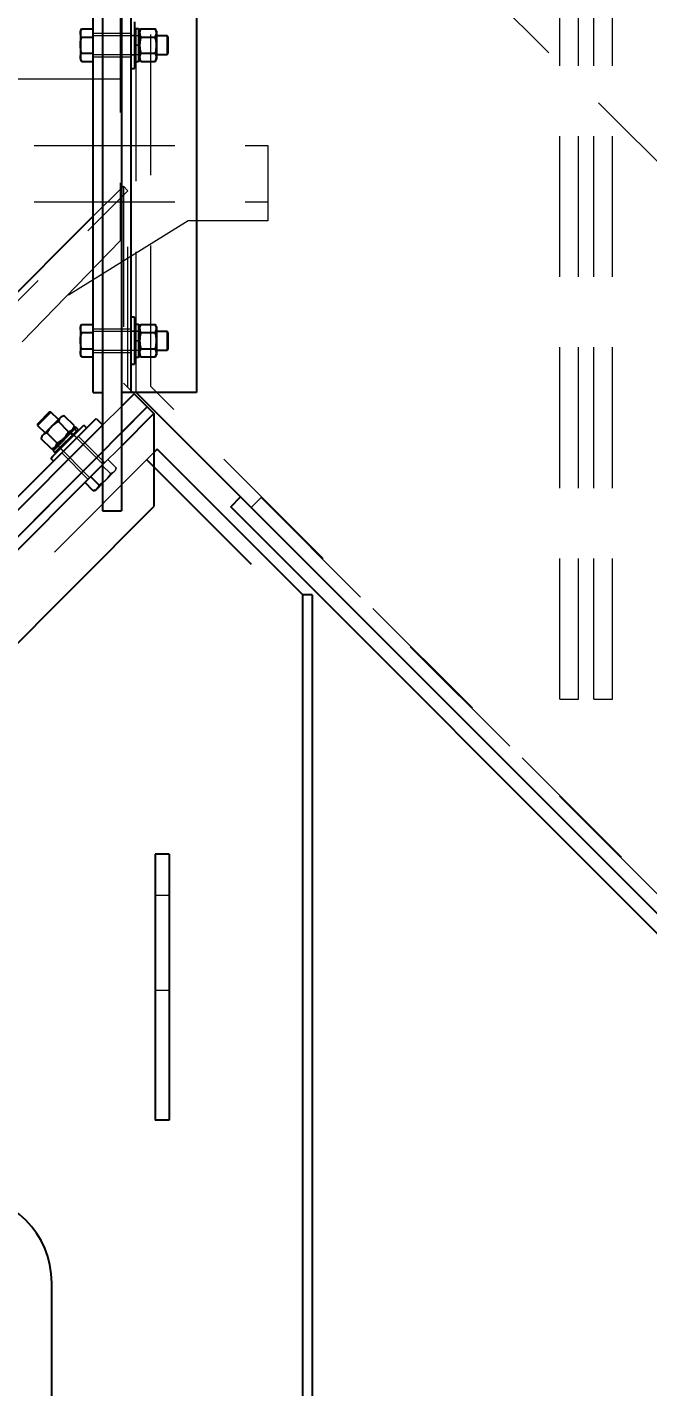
# Model space of a CAD drawing. Header units: millimetres. Extents: x 1293 to 41893, y 1011 to 26911.
# Drawn here: x 10462 to 10742, y 7099 to 7712 of the extents above; entities that cross this region are included whole.
import ezdxf

# ---------------------------------------------------------------- set-up
doc = ezdxf.new("R2010")
doc.units = ezdxf.units.MM
doc.header["$LTSCALE"] = 50
doc.linetypes.add('HIDDEN', pattern=[1.905, 1.27, -0.635])
doc.layers.add('CAPA_1', color=7, linetype='Continuous')
doc.layers.add('MAQUINAS', color=11, linetype='Continuous')
doc.styles.add('SLDTEXTSTYLE0', font='TXT', dxfattribs={"width": 0.75})
doc.dimstyles.new('SLDDIMSTYLE0', dxfattribs={"dimtxt": 100, "dimasz": 100, "dimexe": 0, "dimexo": 0.0625, "dimgap": 25, "dimtad": 2, "dimdec": 0, "dimlfac": 1.5, "dimrnd": 1e-09, "dimzin": 12, "dimdsep": 46, "dimtxsty": 'SLDTEXTSTYLE0', "dimsah": 1, "dimcen": 0.09, "dimadec": 0, "dimazin": 3, "dimtfac": 1, "dimtdec": 0, "dimtofl": 0, "dimtmove": 0, "dimatfit": 3, "dimfxl": 1, "dimfrac": 2, "dimtolj": 1, "dimtzin": 12, "dimarcsym": 0})

# ---------------------------------------------------------------- blocks, each defined once
blk = doc.blocks.new('_D_15')
at = {"layer": 'CAPA_1', "transparency": 16777216}
for p, q in [((6530.12, 8742.38), (6530.12, 9415.65)), ((16745.16, 6492), (16745.16, 9415.65)), ((6530.12, 9365.65), (16745.16, 9365.65))]:
    blk.add_line(p, q, dxfattribs=at)
for points in [[(6530.12, 9365.65), (6630.12, 9350.26), (6630.12, 9381.03)], [(16745.16, 9365.65), (16645.16, 9381.03), (16645.16, 9350.26)]]:
    blk.add_solid(points, dxfattribs=at)
at = {"layer": 'CAPA_1', "transparency": 16777216, "insert": (11452.92, 9494.55), "char_height": 100, "attachment_point": 1, "style": 'SLDTEXTSTYLE0'}
blk.add_mtext('15323', dxfattribs=at)

msp = doc.modelspace()

# ---------------------------------------------------------------- linework, layer by layer
at = {"color": 1, "linetype": 'HIDDEN', "lineweight": 18}
for p, q in [((10702.123483, 7408.9602403), (10702.123483, 8180.2935736)), ((10710.5901497, 7408.9602403), (10710.5901497, 8180.2935736)), ((10717.4568163, 7408.9602403), (10717.4568163, 8180.2935736)), ((10725.923483, 7408.9602403), (10725.923483, 8180.2935736)), ((10510.923483, 7547.3135736), (10510.923483, 7993.9802403)), ((10517.5901497, 7880.0581619), (10797.3768163, 7600.2714952)), ((10517.5901497, 7550.0749974), (10517.5901497, 7880.0581619)), ((10508.4901497, 7709.2719069), (10491.5568163, 7709.2719069)), ((10512.4356163, 7708.2135736), (10491.5568163, 7708.2135736)), ((10510.183483, 7708.2982403), (10508.4901497, 7708.2982403)), ((10510.7126497, 7708.2474403), (10510.183483, 7708.7766069)), ((10510.183483, 7703.9802403), (10512.4356163, 7703.9802403)), ((10510.7126497, 7703.9466403), (10510.183483, 7703.9424736)), ((10510.183483, 7703.9264069), (10510.7126497, 7703.9222403)), ((10511.9064497, 7708.2474403), (10510.7126497, 7708.2474403)), ((10510.7126497, 7703.9466403), (10511.9064497, 7703.9466403)), ((10511.9064497, 7703.9222403), (10510.7126497, 7703.9222403)), ((10512.4356163, 7708.7766069), (10511.9064497, 7708.2474403)), ((10512.4356163, 7703.9424736), (10511.9064497, 7703.9466403)), ((10511.9064497, 7703.9222403), (10512.4356163, 7703.9264069)), ((10512.4356163, 7703.9306129), (10512.4356163, 7703.9802403)), ((10491.5568163, 7699.7469069), (10512.4356163, 7699.7469069)), ((10491.5568163, 7698.6885736), (10508.4901497, 7698.6885736)), ((10508.4901497, 7699.6622403), (10510.183483, 7699.6622403)), ((10510.183483, 7699.1838736), (10510.7126497, 7699.7130403)), ((10510.7126497, 7699.7130403), (10511.9064497, 7699.7130403)), ((10511.9064497, 7699.7130403), (10512.4356163, 7699.1838736)), ((10354.3727847, 7485.5039489), (10507.1884789, 7638.3196431)), ((10491.5568163, 7626.7832185), (10505.1408599, 7640.3672621)), ((10505.1408599, 7640.3672621), (10505.1408599, 7551.5819533)), ((10507.1884789, 7638.3196431), (10505.1408599, 7640.3672621)), ((10507.1884789, 7549.5343343), (10507.1884789, 7638.3196431)), ((10508.4901497, 7575.9385736), (10491.5568163, 7575.9385736)), ((10512.4356163, 7574.8802403), (10491.5568163, 7574.8802403)), ((10510.183483, 7574.9649069), (10508.4901497, 7574.9649069)), ((10510.7126497, 7574.9141069), (10510.183483, 7575.4432736)), ((10511.9064497, 7574.9141069), (10510.7126497, 7574.9141069)), ((10512.4356163, 7575.4432736), (10511.9064497, 7574.9141069)), ((10510.183483, 7570.6469069), (10512.4356163, 7570.6469069)), ((10510.7126497, 7570.6133069), (10510.183483, 7570.6091403)), ((10510.183483, 7570.5930736), (10510.7126497, 7570.5889069)), ((10510.7126497, 7570.6133069), (10511.9064497, 7570.6133069)), ((10511.9064497, 7570.5889069), (10510.7126497, 7570.5889069)), ((10512.4356163, 7570.6091403), (10511.9064497, 7570.6133069)), ((10511.9064497, 7570.5889069), (10512.4356163, 7570.5930736)), ((10512.4356163, 7570.5972795), (10512.4356163, 7570.6469069)), ((10491.5568163, 7566.4135736), (10512.4356163, 7566.4135736)), ((10491.5568163, 7565.3552403), (10508.4901497, 7565.3552403)), ((10508.4901497, 7566.3289069), (10510.183483, 7566.3289069)), ((10510.183483, 7565.8505403), (10510.7126497, 7566.3797069)), ((10510.7126497, 7566.3797069), (10511.9064497, 7566.3797069)), ((10511.9064497, 7566.3797069), (10512.4356163, 7565.8505403)), ((10509.4092396, 7547.3135736), (10505.1408599, 7551.5819533)), ((10797.3768163, 7270.2883307), (10517.5901497, 7550.0749974)), ((10495.7901497, 7532.5809047), (10504.2568163, 7541.0475714)), ((10495.7901497, 7532.6483923), (10495.8238934, 7532.6146485)), ((10470.623604, 7529.0601107), (10470.6234723, 7529.0602424)), ((10481.2427885, 7528.8517588), (10481.1926582, 7529.5499832)), ((10481.2059197, 7529.5632447), (10481.2545869, 7528.8635571)), ((10482.0869325, 7528.0076147), (10481.2427885, 7528.8517588)), ((10496.0124552, 7514.8426981), (10481.2489142, 7529.6062391)), ((10482.0987309, 7528.0194131), (10481.2545869, 7528.8635571)), ((10481.6470389, 7529.2560092), (10481.6470389, 7530.0043638)), ((10482.4911829, 7528.4118651), (10481.6470389, 7529.2560092)), ((10482.785157, 7527.9574844), (10482.0869325, 7528.0076147)), ((10482.0987309, 7528.0194131), (10482.7984184, 7527.9707459)), ((10482.4421838, 7530.7995087), (10483.1404082, 7530.7493785)), ((10483.1607744, 7530.7697447), (10482.4610869, 7530.8184119)), ((10483.2395376, 7528.4118651), (10482.4911829, 7528.4118651)), ((10484.0986488, 7526.8762413), (10482.9012813, 7528.0736088)), ((10483.1404082, 7530.7493785), (10483.9845523, 7529.9052344)), ((10483.1607744, 7530.7697447), (10484.0049185, 7529.9256006)), ((10483.9845523, 7529.9052344), (10484.0346825, 7529.20701)), ((10484.0535857, 7529.2259131), (10484.0049185, 7529.9256006)), ((10496.7608099, 7515.5910528), (10484.7871351, 7527.5647276)), ((10495.7901497, 7520.6072299), (10504.2568163, 7529.0738966)), ((10518.9462852, 7520.1931394), (10431.1000527, 7432.3469069)), ((10474.8639521, 7523.221277), (10475.6123068, 7523.221277)), ((10475.2429218, 7524.4407929), (10475.24279, 7524.4409247)), ((10475.2620768, 7523.6194017), (10490.0256178, 7508.8558607)), ((10475.6123068, 7523.221277), (10476.4564508, 7522.377133)), ((10476.4564508, 7522.377133), (10476.4564508, 7521.6287783)), ((10476.7947071, 7521.9670346), (10477.9920746, 7520.7696671)), ((10477.3035883, 7520.0811808), (10489.2772632, 7508.107506)), ((10495.7901497, 7514.6203925), (10504.2568163, 7523.0870592)), ((10499.3270083, 7510.7260609), (10495.7901497, 7514.2629195)), ((10501.919385, 7513.3184375), (10498.2037898, 7517.0340327)), ((10501.6258661, 7512.2230101), (10501.919385, 7513.3184375)), ((10495.7901497, 7506.3872937), (10497.1725429, 7507.7696869)), ((10497.1725429, 7507.7696869), (10501.0426294, 7511.6397734)), ((10501.6258661, 7512.2230101), (10501.0426294, 7511.6397734)), ((10567.2681083, 7499.9492044), (10562.7779803, 7495.4590763)), ((10567.2681083, 7499.9492044), (10803.8195659, 7263.3977469)), ((10702.123483, 7408.9602403), (10710.5901497, 7408.9602403)), ((10717.4568163, 7408.9602403), (10725.923483, 7408.9602403)), ((10525.8434895, 7320.3469069), (10519.4934895, 7320.3469069)), ((10519.4934895, 7277.6802403), (10525.8434895, 7277.6802403))]:
    msp.add_line(p, q, dxfattribs=at)
at = {"color": 7, "linetype": 'Continuous', "lineweight": 25}
for p, q in [((10491.5568163, 7547.3135736), (10491.5568163, 7993.9802403)), ((10495.7901497, 7993.9802403), (10495.7901497, 7493.9802403)), ((10504.2568163, 7993.9802403), (10504.2568163, 7493.9802403)), ((10508.4901497, 7993.9802403), (10508.4901497, 7547.3135736)), ((10538.123483, 7993.9802403), (10538.123483, 7547.3135736)), ((10486.3021713, 7711.3125887), (10485.7351363, 7710.3304554)), ((10485.7351363, 7710.3304554), (10485.7351363, 7697.6300252)), ((10486.3021713, 7711.3125887), (10491.5568163, 7711.3125887)), ((10510.183483, 7714.5635736), (10510.183483, 7693.3969069)), ((10510.7126497, 7711.3462403), (10510.183483, 7710.8170736)), ((10511.9064497, 7711.3462403), (10510.7126497, 7711.3462403)), ((10510.7126497, 7696.6142403), (10510.7126497, 7711.3462403)), ((10512.4356163, 7710.8170736), (10511.9064497, 7711.3462403)), ((10511.9064497, 7711.3462403), (10511.9064497, 7696.6142403)), ((10513.0299723, 7711.3123736), (10512.4356163, 7710.2829189)), ((10512.4356163, 7697.1434069), (10512.4356163, 7710.8170736)), ((10513.0299723, 7711.3123736), (10519.5628604, 7711.3123736)), ((10520.1572163, 7710.2829189), (10519.5628604, 7711.3123736)), ((10520.1572163, 7710.2829189), (10520.1572163, 7697.6775616)), ((10486.3021713, 7707.6464145), (10491.5568163, 7707.6464145)), ((10513.0301585, 7707.6466296), (10519.5626741, 7707.6466296)), ((10524.8934697, 7708.2135736), (10520.1572163, 7708.2135736)), ((10525.4226363, 7707.6844069), (10524.8934697, 7708.2135736)), ((10524.8934697, 7708.2135736), (10524.8934697, 7699.7469069)), ((10525.4226363, 7700.2760736), (10525.4226363, 7707.6844069)), ((10485.7351363, 7697.6300252), (10486.3021713, 7696.6478919)), ((10486.3021713, 7700.3140661), (10491.5568163, 7700.3140661)), ((10512.4356163, 7697.6775616), (10513.0299723, 7696.6481069)), ((10513.0301585, 7700.313851), (10519.5626741, 7700.313851)), ((10519.5628604, 7696.6481069), (10520.1572163, 7697.6775616)), ((10520.1572163, 7699.7469069), (10524.8934697, 7699.7469069)), ((10524.8934697, 7699.7469069), (10525.4226363, 7700.2760736)), ((10486.3021713, 7696.6478919), (10491.5568163, 7696.6478919)), ((10508.4901497, 7693.3969069), (10510.183483, 7693.3969069)), ((10510.183483, 7697.1434069), (10510.7126497, 7696.6142403)), ((10510.7126497, 7696.6142403), (10511.9064497, 7696.6142403)), ((10511.9064497, 7696.6142403), (10512.4356163, 7697.1434069)), ((10513.0299723, 7696.6481069), (10519.5628604, 7696.6481069)), ((10372.2538381, 7507.4802403), (10491.5568163, 7626.7832185)), ((10510.183483, 7581.2302403), (10508.4901497, 7581.2302403)), ((10510.183483, 7581.2302403), (10510.183483, 7560.0635736)), ((10486.3021713, 7577.9792554), (10485.7351363, 7576.997122)), ((10485.7351363, 7576.997122), (10485.7351363, 7564.2966919)), ((10486.3021713, 7577.9792554), (10491.5568163, 7577.9792554)), ((10510.7126497, 7578.0129069), (10510.183483, 7577.4837403)), ((10511.9064497, 7578.0129069), (10510.7126497, 7578.0129069)), ((10510.7126497, 7563.2809069), (10510.7126497, 7578.0129069)), ((10512.4356163, 7577.4837403), (10511.9064497, 7578.0129069)), ((10511.9064497, 7578.0129069), (10511.9064497, 7563.2809069)), ((10513.0299723, 7577.9790403), (10512.4356163, 7576.9495856)), ((10512.4356163, 7563.8100736), (10512.4356163, 7577.4837403)), ((10513.0299723, 7577.9790403), (10519.5628604, 7577.9790403)), ((10520.1572163, 7576.9495856), (10519.5628604, 7577.9790403)), ((10520.1572163, 7576.9495856), (10520.1572163, 7564.3442283)), ((10524.8934697, 7574.8802403), (10520.1572163, 7574.8802403)), ((10525.4226363, 7574.3510736), (10524.8934697, 7574.8802403)), ((10524.8934697, 7574.8802403), (10524.8934697, 7566.4135736)), ((10486.3021713, 7574.3130811), (10491.5568163, 7574.3130811)), ((10513.0301585, 7574.3132963), (10519.5626741, 7574.3132963)), ((10525.4226363, 7566.9427403), (10525.4226363, 7574.3510736)), ((10485.7351363, 7564.2966919), (10486.3021713, 7563.3145585)), ((10486.3021713, 7566.9807327), (10491.5568163, 7566.9807327)), ((10486.3021713, 7563.3145585), (10491.5568163, 7563.3145585)), ((10510.183483, 7563.8100736), (10510.7126497, 7563.2809069)), ((10510.7126497, 7563.2809069), (10511.9064497, 7563.2809069)), ((10511.9064497, 7563.2809069), (10512.4356163, 7563.8100736)), ((10512.4356163, 7564.3442283), (10513.0299723, 7563.3147736)), ((10513.0299723, 7563.3147736), (10519.5628604, 7563.3147736)), ((10513.0301585, 7566.9805176), (10519.5626741, 7566.9805176)), ((10519.5628604, 7563.3147736), (10520.1572163, 7564.3442283)), ((10520.1572163, 7566.4135736), (10524.8934697, 7566.4135736)), ((10524.8934697, 7566.4135736), (10525.4226363, 7566.9427403)), ((10508.4901497, 7560.0635736), (10510.183483, 7560.0635736)), ((10491.5568163, 7547.3135736), (10495.7901497, 7547.3135736)), ((10538.123483, 7547.3135736), (10504.2568163, 7547.3135736)), ((10504.2568163, 7541.0475714), (10509.9660291, 7546.7567841)), ((10509.9660291, 7546.7567841), (10509.4092396, 7547.3135736)), ((10509.9660291, 7546.7567841), (10518.9462852, 7537.776528)), ((10804.043483, 7254.1935736), (10510.923483, 7547.3135736)), ((10466.4530442, 7532.4284343), (10472.4398816, 7538.4152717)), ((10471.6915269, 7538.4152717), (10466.803956, 7533.5277008)), ((10472.4398816, 7538.4152717), (10471.6915269, 7538.4152717)), ((10475.7889185, 7535.0662349), (10472.4398816, 7538.4152717)), ((10504.2568163, 7529.0738966), (10515.9528665, 7540.7699467)), ((10398.5495706, 7441.3271631), (10492.8304747, 7535.6080672)), ((10401.5429893, 7438.3337444), (10495.7901497, 7532.5809047)), ((10466.803956, 7533.5277008), (10466.4530442, 7533.176789)), ((10466.4530442, 7533.176789), (10466.4530442, 7532.4284343)), ((10466.4530442, 7532.4284343), (10469.802081, 7529.0793974)), ((10468.9359131, 7528.2132295), (10477.2521666, 7536.529483)), ((10473.3670526, 7518.5393801), (10487.331541, 7532.5038684)), ((10480.427523, 7529.6253941), (10475.8080735, 7534.2448436)), ((10478.4006246, 7536.8372114), (10477.2521666, 7536.529483)), ((10483.01992, 7532.2180546), (10478.4007339, 7536.8372407)), ((10482.7121623, 7531.0694873), (10483.0198907, 7532.2179453)), ((10488.5289085, 7531.306501), (10487.331541, 7532.5038684)), ((10492.8304747, 7535.6080672), (10493.2046521, 7535.2338899)), ((10493.2046521, 7535.2338899), (10495.4497161, 7532.9888258)), ((10495.4497161, 7532.9888258), (10495.7901497, 7532.6483923)), ((10504.2568163, 7523.0870592), (10518.9462852, 7537.776528)), ((10518.9462852, 7537.776528), (10518.9462852, 7495.8686661)), ((10472.6502613, 7521.8483959), (10468.0310752, 7526.467582)), ((10468.3388329, 7527.6161493), (10468.0311066, 7526.4676988)), ((10468.3388329, 7527.6161493), (10468.9359131, 7528.2132295)), ((10475.2427901, 7524.4409247), (10470.623604, 7529.0601107)), ((10473.4211243, 7521.0300945), (10483.8382214, 7531.4471916)), ((10483.0898667, 7531.4471916), (10473.4211243, 7521.7784492)), ((10484.6823654, 7530.6030476), (10474.2652683, 7520.1859505)), ((10483.8382214, 7531.4471916), (10483.0898667, 7531.4471916)), ((10484.6823654, 7530.6030476), (10483.8382214, 7531.4471916)), ((10484.6823654, 7529.8546929), (10484.6823654, 7530.6030476)), ((10407.5298267, 7432.3469069), (10495.7901497, 7520.6072299)), ((10472.6503782, 7521.8484272), (10473.7988287, 7522.1561536)), ((10473.4211243, 7521.7784492), (10473.4211243, 7521.0300945)), ((10473.4211243, 7521.0300945), (10474.2652683, 7520.1859505)), ((10474.2652683, 7520.1859505), (10475.013623, 7520.1859505)), ((10520.4333861, 7521.6802403), (10518.9462852, 7520.1931394)), ((10586.1601562, 7455.9534702), (10520.4333861, 7521.6802403)), ((10410.5232454, 7429.3534882), (10495.7901497, 7514.6203925)), ((10472.3644475, 7517.5367749), (10473.3670526, 7518.5393801)), ((10472.3644475, 7517.5367749), (10473.5618149, 7516.3394074)), ((10495.7901497, 7514.2629195), (10495.6114132, 7514.441656)), ((10494.142255, 7505.5413076), (10490.4266599, 7509.2569027)), ((10491.5498784, 7502.9489309), (10487.8342833, 7506.6645261)), ((10491.5498784, 7502.9489309), (10492.6453058, 7503.2424498)), ((10492.6453058, 7503.2424498), (10493.2654994, 7503.8626435)), ((10493.2654994, 7503.8626435), (10495.7901497, 7506.3872937)), ((10495.7901497, 7506.6245499), (10494.142255, 7505.5413076)), ((10431.4771763, 7408.3995573), (10518.9462852, 7495.8686661)), ((10553.573807, 7495.6829935), (10558.0639351, 7500.1731215)), ((10804.043483, 7245.2133175), (10553.573807, 7495.6829935)), ((10495.7901497, 7493.9802403), (10504.2568163, 7493.9802403)), ((10590.3934895, 7455.9534702), (10586.1601562, 7455.9534702)), ((10586.1601562, 7085.5262403), (10586.1601562, 7455.9534702)), ((10590.3934895, 7455.9534702), (10590.3934895, 7085.5262403)), ((10525.8434895, 7339.0135736), (10519.4934895, 7339.0135736)), ((10519.4934895, 7339.0135736), (10519.4934895, 7219.0135736)), ((10525.8434895, 7339.0135736), (10525.8434895, 7219.0135736)), ((10525.8434895, 7219.0135736), (10519.4934895, 7219.0135736)), ((10472.8268228, 7089.9777107), (10472.8268228, 7145.6802403))]:
    msp.add_line(p, q, dxfattribs=at)
at = {"color": 7, "linetype": 'Continuous'}
for p, q in [((10515.9528665, 7540.7699467), (10407.5298267, 7432.3469069)), ((10515.7193409, 7516.9661951), (10562.8597929, 7469.825743))]:
    msp.add_line(p, q, dxfattribs=at)
at = {"color": 7, "linetype": 'Continuous', "lineweight": 25}
msp.add_arc((10432.8268228, 7145.6802403), 40, 0, 90, dxfattribs=at)
for points, knots in [([(10485.7351363, 7709.5056341), (10485.749846, 7709.7107524), (10485.7937301, 7710.3226948), (10486.0991354, 7710.9172943), (10486.3021713, 7711.3125887)], [0, 0, 0, 0, 0.3351922062, 1, 1, 1, 1]), ([(10513.0299723, 7711.3123736), (10512.8661797, 7710.9942094), (10512.5350426, 7710.3509811), (10512.4139591, 7709.3979606), (10512.5918356, 7708.4869456), (10512.8831612, 7707.9284406), (10513.0301585, 7707.6466296)], [0, 0, 0, 0, 0.2646061211, 0.5349506065, 0.7653448938, 1, 1, 1, 1]), ([(10519.5626741, 7707.6466296), (10519.7264986, 7707.9648044), (10520.0577001, 7708.6080534), (10520.1788826, 7709.5610845), (10520.0010974, 7710.4720899), (10519.709829, 7711.0305733), (10519.5628604, 7711.3123736)], [0, 0, 0, 0, 0.2646176718, 0.5349733347, 0.7653562273, 1, 1, 1, 1]), ([(10486.3021713, 7707.6464145), (10486.2379495, 7707.7606639), (10485.9072706, 7708.3489359), (10485.811947, 7708.9605432), (10485.7351363, 7709.4533691)], [0, 0, 0, 0, 0.1942119601, 1, 1, 1, 1]), ([(10485.7351363, 7704.0325053), (10485.7675316, 7704.6564059), (10485.8311117, 7705.8808939), (10486.1471572, 7707.0654251), (10486.3021713, 7707.6464145)], [0, 0, 0, 0, 0.5095195514, 1, 1, 1, 1]), ([(10486.3021713, 7700.3140661), (10486.1860141, 7700.7387399), (10485.8629919, 7701.9197181), (10485.7850504, 7703.1439629), (10485.7351363, 7703.9279753)], [0, 0, 0, 0, 0.3595950484, 1, 1, 1, 1]), ([(10513.0301585, 7707.6466296), (10512.9466111, 7707.3402805), (10512.7000795, 7706.4363069), (10512.4503019, 7704.879808), (10512.4433193, 7702.7028183), (10512.8127226, 7701.1990124), (10513.0301585, 7700.313851)], [0, 0, 0, 0, 0.1280647744, 0.377893031, 0.6338190398, 1, 1, 1, 1]), ([(10519.5626741, 7700.313851), (10519.7801267, 7701.1990146), (10520.1457503, 7702.687324), (10520.1440167, 7704.8635891), (10519.8969303, 7706.4209777), (10519.6462194, 7707.3402854), (10519.5626741, 7707.6466296)], [0, 0, 0, 0, 0.3661794341, 0.6156922034, 0.8719357593, 1, 1, 1, 1]), ([(10485.7351363, 7698.5071115), (10485.749846, 7698.7122298), (10485.7937301, 7699.3241722), (10486.0991354, 7699.9187717), (10486.3021713, 7700.3140661)], [0, 0, 0, 0, 0.3351922062, 1, 1, 1, 1]), ([(10486.3021713, 7696.6478919), (10486.2379495, 7696.7621413), (10485.9072706, 7697.3504133), (10485.811947, 7697.9620206), (10485.7351363, 7698.4548465)], [0, 0, 0, 0, 0.1942119601, 1, 1, 1, 1]), ([(10513.0301585, 7700.313851), (10512.866334, 7699.9956761), (10512.5351326, 7699.3524272), (10512.4139501, 7698.399396), (10512.5917352, 7697.4883907), (10512.8830037, 7696.9299072), (10513.0299723, 7696.6481069)], [0, 0, 0, 0, 0.2646176718, 0.5349733347, 0.7653562273, 1, 1, 1, 1]), ([(10519.5628604, 7696.6481069), (10519.7266529, 7696.9662712), (10520.05779, 7697.6094995), (10520.1788735, 7698.5625199), (10520.000997, 7699.4735349), (10519.7096715, 7700.0320399), (10519.5626741, 7700.313851)], [0, 0, 0, 0, 0.2646061211, 0.5349506065, 0.7653448938, 1, 1, 1, 1]), ([(10485.7351363, 7576.1723008), (10485.749846, 7576.3774191), (10485.7937301, 7576.9893615), (10486.0991354, 7577.583961), (10486.3021713, 7577.9792554)], [0, 0, 0, 0, 0.3351922062, 1, 1, 1, 1]), ([(10486.3021713, 7574.3130811), (10486.2379495, 7574.4273306), (10485.9072706, 7575.0156026), (10485.811947, 7575.6272099), (10485.7351363, 7576.1200358)], [0, 0, 0, 0, 0.1942119601, 1, 1, 1, 1]), ([(10513.0299723, 7577.9790403), (10512.8661797, 7577.660876), (10512.5350426, 7577.0176477), (10512.4139591, 7576.0646273), (10512.5918356, 7575.1536123), (10512.8831612, 7574.5951073), (10513.0301585, 7574.3132963)], [0, 0, 0, 0, 0.2646061211, 0.5349506065, 0.7653448938, 1, 1, 1, 1]), ([(10519.5626741, 7574.3132963), (10519.7264986, 7574.6314711), (10520.0577001, 7575.27472), (10520.1788826, 7576.2277512), (10520.0010974, 7577.1387565), (10519.709829, 7577.69724), (10519.5628604, 7577.9790403)], [0, 0, 0, 0, 0.2646176718, 0.5349733347, 0.7653562273, 1, 1, 1, 1]), ([(10485.7351363, 7570.6991719), (10485.7675316, 7571.3230725), (10485.8311117, 7572.5475606), (10486.1471572, 7573.7320918), (10486.3021713, 7574.3130811)], [0, 0, 0, 0, 0.5095195514, 1, 1, 1, 1]), ([(10486.3021713, 7566.9807327), (10486.1860141, 7567.4054066), (10485.8629919, 7568.5863847), (10485.7850504, 7569.8106295), (10485.7351363, 7570.5946419)], [0, 0, 0, 0, 0.3595950484, 1, 1, 1, 1]), ([(10513.0301585, 7574.3132963), (10512.9466111, 7574.0069472), (10512.7000795, 7573.1029735), (10512.4503019, 7571.5464746), (10512.4433193, 7569.3694849), (10512.8127226, 7567.865679), (10513.0301585, 7566.9805176)], [0, 0, 0, 0, 0.1280647744, 0.377893031, 0.6338190398, 1, 1, 1, 1]), ([(10519.5626741, 7566.9805176), (10519.7801267, 7567.8656812), (10520.1457503, 7569.3539907), (10520.1440167, 7571.5302557), (10519.8969303, 7573.0876444), (10519.6462194, 7574.0069521), (10519.5626741, 7574.3132963)], [0, 0, 0, 0, 0.3661794341, 0.6156922034, 0.8719357593, 1, 1, 1, 1]), ([(10485.7351363, 7565.1737781), (10485.749846, 7565.3788965), (10485.7937301, 7565.9908389), (10486.0991354, 7566.5854384), (10486.3021713, 7566.9807327)], [0, 0, 0, 0, 0.3351922062, 1, 1, 1, 1]), ([(10486.3021713, 7563.3145585), (10486.2379495, 7563.428808), (10485.9072706, 7564.01708), (10485.811947, 7564.6286873), (10485.7351363, 7565.1215131)], [0, 0, 0, 0, 0.19421196006, 1, 1, 1, 1]), ([(10513.0301585, 7566.9805176), (10512.866334, 7566.6623428), (10512.5351326, 7566.0190939), (10512.4139501, 7565.0660627), (10512.5917352, 7564.1550573), (10512.8830037, 7563.5965739), (10513.0299723, 7563.3147736)], [0, 0, 0, 0, 0.26461767181, 0.53497333471, 0.76535622726, 1, 1, 1, 1]), ([(10519.5628604, 7563.3147736), (10519.7266529, 7563.6329378), (10520.05779, 7564.2761661), (10520.1788735, 7565.2291866), (10520.000997, 7566.1402016), (10519.7096715, 7566.6987066), (10519.5626741, 7566.9805176)], [0, 0, 0, 0, 0.2646061211, 0.5349506065, 0.7653448938, 1, 1, 1, 1]), ([(10475.8080735, 7534.2448436), (10475.2422629, 7533.9106707), (10474.0983713, 7533.2350777), (10472.6648593, 7531.9728036), (10471.5021538, 7530.5585428), (10470.9182372, 7529.5626296), (10470.623604, 7529.0601107)], [0, 0, 0, 0, 0.2646061211, 0.5349506065, 0.7653448938, 1, 1, 1, 1]), ([(10478.4007339, 7536.8372407), (10478.0598693, 7536.7280589), (10477.3707488, 7536.5073279), (10476.6110464, 7535.9190035), (10476.092468, 7535.1489989), (10475.903449, 7534.5480641), (10475.8080735, 7534.2448436)], [0, 0, 0, 0, 0.2646176718, 0.5349733347, 0.7653562273, 1, 1, 1, 1]), ([(10480.427523, 7529.6253941), (10480.7683575, 7529.734591), (10481.4574179, 7529.9553529), (10482.2170427, 7530.5437398), (10482.7355633, 7531.3138157), (10482.9245572, 7531.9148062), (10483.01992, 7532.2180546)], [0, 0, 0, 0, 0.2646061211, 0.5349506065, 0.7653448938, 1, 1, 1, 1]), ([(10470.623604, 7529.0601107), (10470.1568892, 7528.9009203), (10469.3721574, 7528.6332584), (10468.6039574, 7527.8626067), (10468.2280538, 7527.1372702), (10468.0803088, 7526.6349664), (10468.0310752, 7526.467582)], [0, 0, 0, 0, 0.3661794341, 0.6156922034, 0.8719357593, 1, 1, 1, 1]), ([(10475.2427901, 7524.4409247), (10475.8086382, 7524.77509), (10476.9526045, 7525.4506667), (10478.3862017, 7526.7128859), (10479.5489581, 7528.1270685), (10480.1328846, 7529.1229108), (10480.427523, 7529.6253941)], [0, 0, 0, 0, 0.2646176718, 0.5349733347, 0.7653562273, 1, 1, 1, 1]), ([(10472.6502613, 7521.8483959), (10472.817649, 7521.8976297), (10473.3115761, 7522.0429085), (10474.038501, 7522.4165945), (10474.8131206, 7523.1813392), (10475.0835887, 7523.9742224), (10475.2427901, 7524.4409247)], [0, 0, 0, 0, 0.1280647744, 0.377893031, 0.6338190398, 1, 1, 1, 1]), ([(10493.2285425, 7503.8256865), (10492.9850534, 7503.6280113), (10492.5071736, 7503.2400473), (10491.8649007, 7503.0447302), (10491.5498784, 7502.9489309)], [0, 0, 0, 0, 0.5095195514, 1, 1, 1, 1]), ([(10494.142255, 7505.5413076), (10494.0742457, 7505.3090271), (10493.8851181, 7504.6630771), (10493.5073951, 7504.1751283), (10493.2654994, 7503.8626435)], [0, 0, 0, 0, 0.3595950484, 1, 1, 1, 1])]:
    msp.add_open_spline(points, degree=3, knots=knots, dxfattribs=at)
at = {"color": 1, "linetype": 'HIDDEN', "lineweight": 18}
for points, knots in [([(10469.4663569, 7528.5535413), (10469.5560339, 7528.6182078), (10469.8842768, 7528.8549054), (10470.31235, 7528.9738175), (10470.6234723, 7529.0602424)], [0, 0, 0, 0, 0.2732031186, 1, 1, 1, 1]), ([(10475.2429218, 7524.4407929), (10475.1493831, 7524.0858616), (10475.035325, 7523.6530697), (10474.7821214, 7523.3406747), (10474.7365692, 7523.2844739)], [0, 0, 0, 0, 0.82009691705, 1, 1, 1, 1]), ([(10501.919385, 7513.3184375), (10501.8840101, 7513.1922393), (10501.7018643, 7512.5424428), (10501.3367966, 7512.0425672), (10501.0426294, 7511.6397734)], [0, 0, 0, 0, 0.1942119601, 1, 1, 1, 1]), ([(10497.098629, 7507.695773), (10496.8051374, 7507.4069644), (10496.4004755, 7507.0087594), (10495.9216849, 7506.7073534), (10495.7901497, 7506.6245499)], [0, 0, 0, 0, 0.7252760775, 1, 1, 1, 1]), ([(10499.3270083, 7510.7260609), (10499.2108469, 7510.5190761), (10498.6127299, 7509.4533085), (10497.8151906, 7508.5209612), (10497.1725429, 7507.7696869)], [0, 0, 0, 0, 0.1942119601, 1, 1, 1, 1]), ([(10501.0056724, 7511.6028165), (10500.8502306, 7511.4681772), (10500.3864912, 7511.0664993), (10499.7500917, 7510.8620082), (10499.3270083, 7510.7260609)], [0, 0, 0, 0, 0.3351922062, 1, 1, 1, 1])]:
    msp.add_open_spline(points, degree=3, knots=knots, dxfattribs=at)
at = {"layer": 'MAQUINAS', "linetype": 'HIDDEN', "lineweight": 18}
for p, q in [((10503.7268163, 7832.3469069), (10503.7268163, 7615.6802403)), ((10503.7268163, 7688.6969069), (7320.393483, 7688.6969069)), ((9417.0601497, 7658.6969069), (10570.393483, 7658.6969069)), ((10570.393483, 7658.6969069), (10570.393483, 7624.6969069)), ((9417.0601497, 7633.3635736), (10570.393483, 7633.3635736)), ((10534.393483, 7624.6969069), (10271.0601497, 7461.3635736)), ((10570.393483, 7624.6969069), (10534.393483, 7624.6969069)), ((10503.7268163, 7615.6802403), (10266.840392, 7372.3469069))]:
    msp.add_line(p, q, dxfattribs=at)

# ---------------------------------------------------------------- dimensions: what is measured, and where the dimension line sits
at = {"layer": 'CAPA_1'}
dim = msp.add_linear_dim(base=(16745.1618891, 9365.6463094), p1=(6530.1246702, 8678.8772747), p2=(16745.1618891, 6428.5014528), dimstyle='SLDDIMSTYLE0', dxfattribs=at)
dim.commit()
dim.dimension.update_dxf_attribs({"geometry": '_D_15', "text_midpoint": (11637.6432797, 9365.6463094), "dimtype": 160})

doc.saveas('drawing.dxf')
